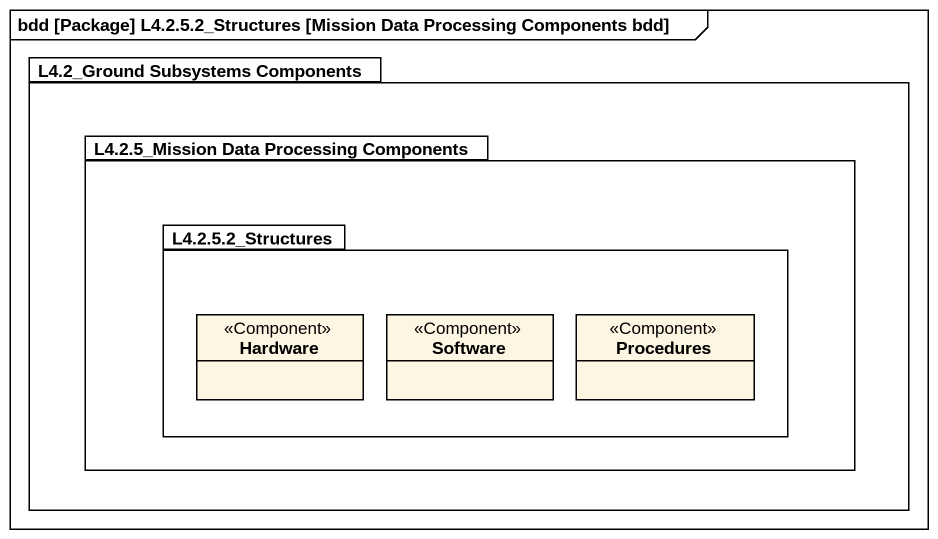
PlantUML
@startuml
mainframe bdd [Package] L4.2.5.2_Structures [Mission Data Processing Components bdd]
hide circle
hide empty members
package "L4.2_Ground Subsystems Components" as L4_2_Ground_Subsystems {
  package "L4.2.5_Mission Data Processing Components" as L4_2_5_Mission_Data {
    package "L4.2.5.2_Structures" as L4_2_5_2_Structures {
      class Hardware <<Component>>
      class Software <<Component>>
      class Procedures <<Component>>
    }
  }
}
@enduml
